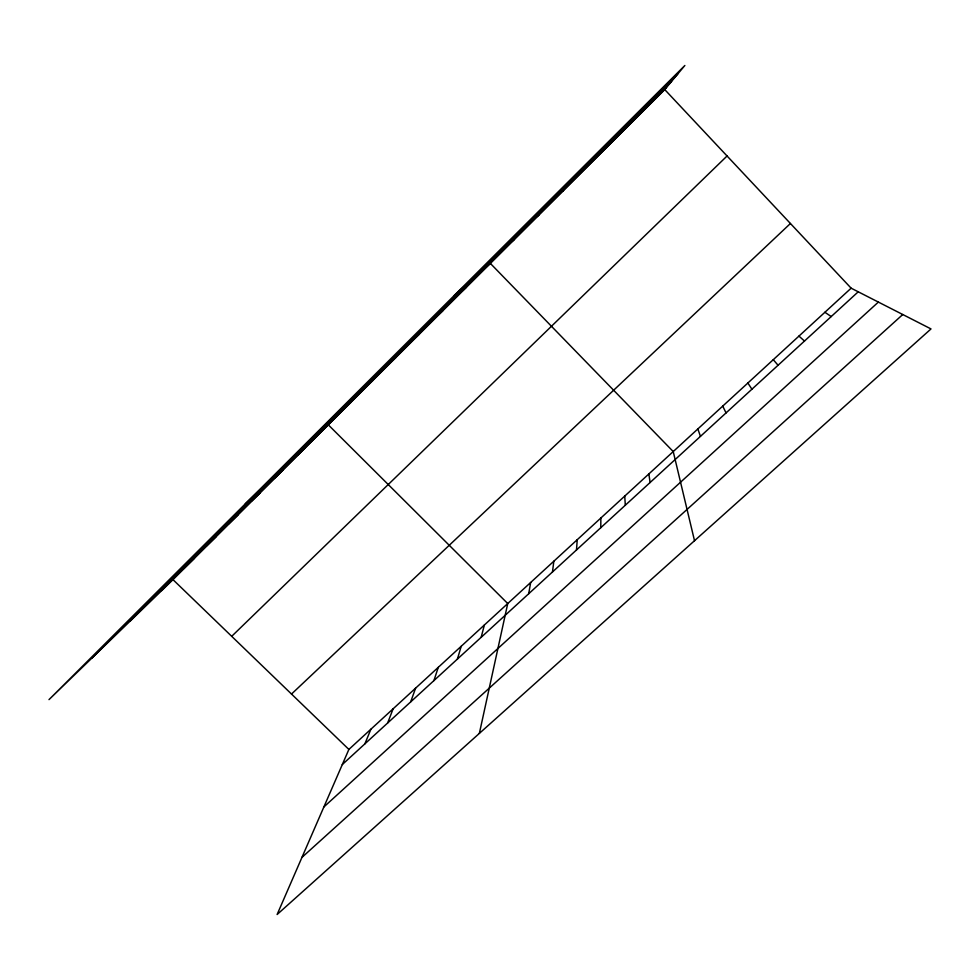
<?xml version="1.0" encoding="UTF-8"?>
<svg xmlns="http://www.w3.org/2000/svg" width="980" height="980" viewBox="0 0 980 980"><rect width="100%" height="100%" fill="white"/><g stroke="black" fill="none" stroke-linecap="round" stroke-linejoin="round"><path stroke-width="1.47" d="M600.777 527.718L600.863 518.028M576.497 549.952L577.232 539.735M552.475 571.965L553.835 561.221M528.698 593.758L530.67 582.488M479.367 733.383L507.738 603.545L328.3 424.842L245.208 503.941M481.168 637.306L484.353 625.032M457.427 659.062L461.2 646.286M433.92 680.598L438.281 667.331M410.669 701.913L415.594 688.168M387.651 722.995L393.127 708.797M364.866 743.881L370.893 729.218M613.566 140.593L613.848 139.969M851.13 288.181L348.88 749.431L277.12 914.512L931 328.925L851.13 288.181L664.746 89.597L684.861 65.489L49 699.622L172.97 579.621L664.746 89.597M639.021 115.236L640.038 113.864M92.034 657.96L677.719 74.051M129.911 621.296L671.582 81.413M161.675 590.548L666.523 87.465M231.709 636.314L727.062 155.992M183.701 568.608L194.481 558.184M228.438 524.018L238.177 514.647M205.947 546.423L216.213 536.526M251.162 501.38L260.362 492.536M274.131 478.485L282.767 470.204M297.344 455.357L305.417 447.64M343.821 409.052L350.742 402.486M367.071 385.875L373.405 379.897M291.513 694.048L790.431 223.501M390.567 362.453L396.312 357.075M414.32 338.786L419.452 334.021M438.329 314.862L442.825 310.721M342.314 764.535L858.223 291.807M323.878 806.957L878.374 302.085M462.597 290.68L466.455 287.177M301.95 857.39L902.776 314.519M454.389 295.335L490.331 263.387L673.236 451.572L694.514 540.703M511.915 241.533L514.451 239.353M536.979 216.568L538.841 215.061M562.312 191.308L563.488 190.5M824.903 312.277L831.212 316.565M798.957 336.103L804.494 341.04M172.97 579.621L348.88 749.431M773.281 359.685L778.059 365.258M747.875 383.021L751.917 389.219M722.738 406.1L726.045 412.923M697.858 428.958L700.455 436.37M648.858 473.952L650.095 482.528M624.738 496.101L625.301 505.239"/></g></svg>
